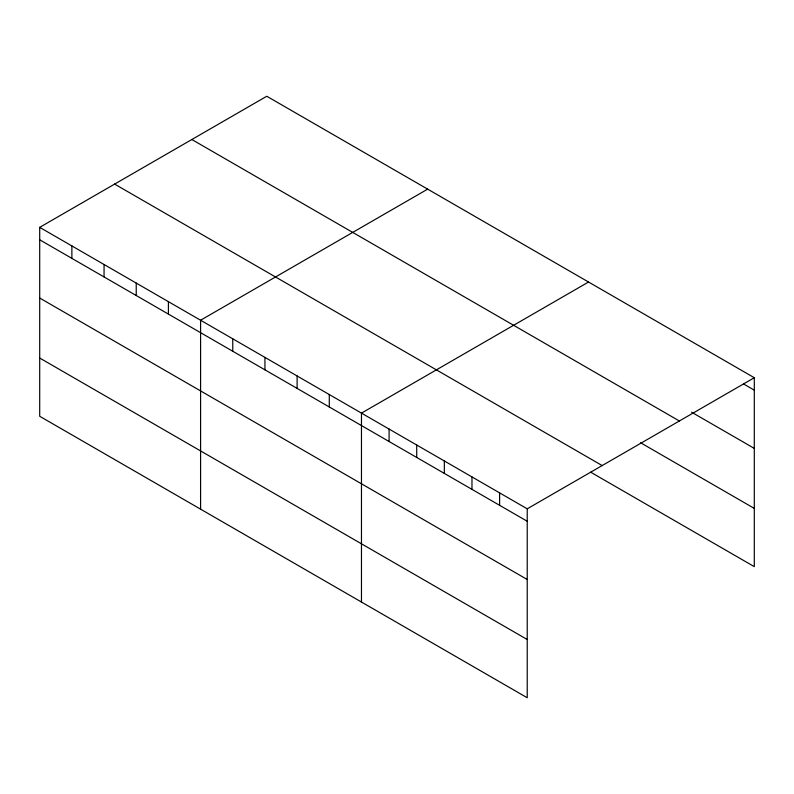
<?xml version="1.0" encoding="UTF-8"?>
<svg xmlns="http://www.w3.org/2000/svg" width="794" height="794" viewBox="0 0 794 794"><rect width="100%" height="100%" fill="white"/><g stroke="black" fill="none" stroke-linecap="round" stroke-linejoin="round"><path stroke-width="1.19" d="M39.7 227.352L527.226 508.825L527.226 697.747L39.7 416.274L39.7 227.352L266.774 96.253L754.3 377.726L754.3 566.648L590.667 472.172M427.658 189.141L200.584 320.24L200.584 509.162M588.543 282.019L361.469 413.128L361.469 602.051M527.226 508.825L754.3 377.726M743.67 384.018L754.3 390.162M691.614 412.205L754.3 448.402M191.84 139.516L679.366 420.989M640.609 442.764L754.3 508.408M114.634 184.089L602.16 465.562M39.7 239.788L527.226 521.261M39.7 298.028L527.226 579.501M39.7 358.034L527.226 639.507M499.605 492.876L499.605 505.312M471.973 476.926L471.973 489.352M444.342 460.977L444.342 473.403M416.721 445.027L416.721 457.453M389.09 429.078L389.09 441.504M329.292 394.549L329.292 406.975M297.115 375.969L297.115 388.405M264.938 357.389L264.938 369.825M232.761 338.82L232.761 351.246M168.407 301.66L168.407 314.096M136.231 283.081L136.231 295.517M104.054 264.511L104.054 276.937M71.877 245.932L71.877 258.368"/></g></svg>
